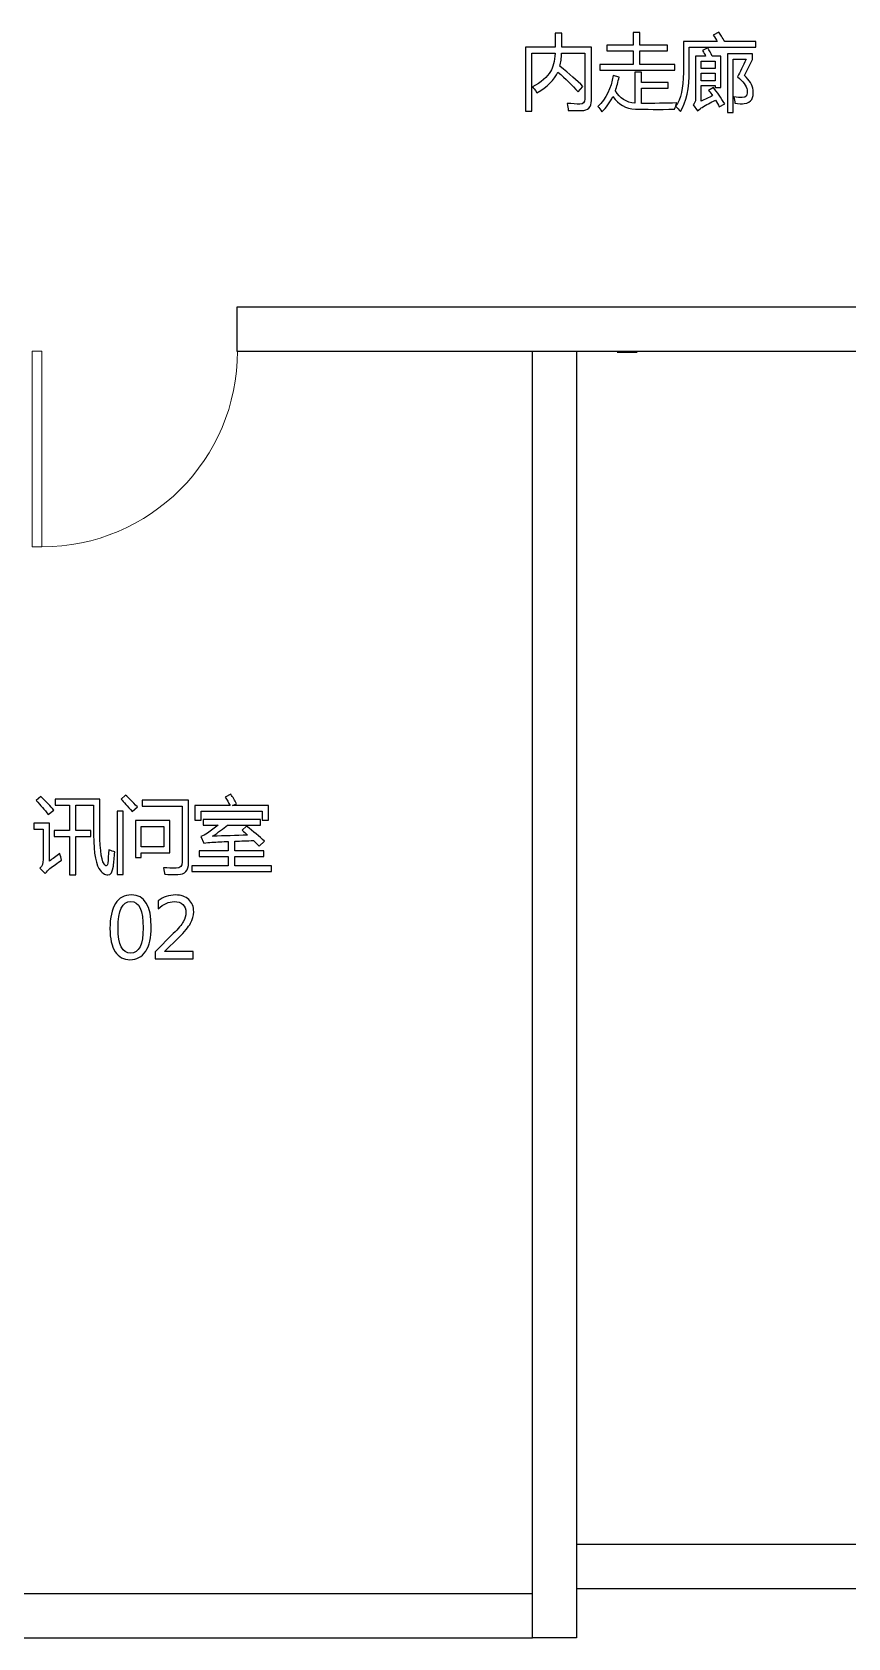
# Model space of a CAD drawing. Header units: millimetres. Extents: x 781 to 47484, y 534 to 14754.
# Drawn here: x 9785 to 13123, y 858 to 7425 of the extents above; entities that cross this region are included whole.
import ezdxf

# ---------------------------------------------------------------- set-up
doc = ezdxf.new("R2010")
doc.units = ezdxf.units.MM
doc.header["$MEASUREMENT"] = 0
doc.layers.add('layer 1', color=7, linetype='Continuous')

msp = doc.modelspace()

# ---------------------------------------------------------------- linework, layer by layer
at = {"layer": 'layer 1', "color": 0}
for points in [[(10622.7, 6120), (13252.5, 6120), (13252.5, 6300), (10622.7, 6300), (10622.7, 6120)], [(12011.8, 1060), (15313.6, 1060), (15313.6, 1240), (12011.8, 1240), (12011.8, 1060)], [(5471.1, 858.9), (11832.1, 858.9), (11832.1, 1038.9), (5471.1, 1038.9), (5471.1, 858.9)]]:
    msp.add_lwpolyline(points, close=True, dxfattribs=at)
at = {"layer": 'layer 1', "color": 0, "lineweight": 20}
msp.add_lwpolyline([(9785.3, 5320), (9825.3, 5320), (9825.3, 6120), (9785.3, 6120), (9785.3, 5320)], close=True, dxfattribs=at)
at = {"layer": 'layer 1', "color": 0}
for points, knots in [([(11803.1, 7364.1), (11803.1, 7364.1), (11925.1, 7364.1), (11925.1, 7364.1), (11925.1, 7364.1), (11925.1, 7364.1), (11925.1, 7421), (11925.1, 7421), (11925.1, 7421), (11925.1, 7421), (11952.2, 7421), (11952.2, 7421), (11952.2, 7421), (11952.2, 7421), (11952.2, 7364.1), (11952.2, 7364.1), (11952.2, 7364.1), (11952.2, 7364.1), (12073.6, 7364.1), (12073.6, 7364.1), (12073.6, 7364.1), (12073.6, 7364.1), (12073.6, 7145.9), (12073.6, 7145.9), (12073.6, 7145.9), (12073.6, 7117.9), (12059.8, 7103.9), (12032.2, 7104.1), (12032.2, 7104.1), (12017.7, 7104.1), (11999.8, 7104.4), (11978.7, 7104.8), (11978.7, 7104.8), (11978, 7112.3), (11976.4, 7121.9), (11973.7, 7133.6), (11973.7, 7133.6), (11994.7, 7131.9), (12012.1, 7130.8), (12026, 7130.6), (12026, 7130.6), (12039.9, 7130.2), (12046.8, 7137.1), (12046.8, 7151.4), (12046.8, 7151.4), (12046.8, 7151.4), (12046.8, 7339), (12046.8, 7339), (12046.8, 7339), (12046.8, 7339), (11951.6, 7339), (11951.6, 7339), (11951.6, 7339), (11950.7, 7318.9), (11948.3, 7301.1), (11944.3, 7285.4), (11944.3, 7285.4), (11983.3, 7254.1), (12014.9, 7226.5), (12038.8, 7202.7), (12038.8, 7202.7), (12038.8, 7202.7), (12018.7, 7181.3), (12018.7, 7181.3), (12018.7, 7181.3), (11995.1, 7207), (11967.7, 7233.8), (11936.3, 7261.6), (11936.3, 7261.6), (11921.3, 7229.2), (11892.8, 7200.9), (11850.7, 7176.9), (11850.7, 7176.9), (11841.4, 7189.7), (11835.3, 7197.7), (11832.1, 7200.7), (11832.1, 7200.7), (11868.1, 7219.7), (11892.7, 7240.7), (11905.9, 7263.9), (11905.9, 7263.9), (11916.5, 7280.9), (11922.7, 7305.9), (11924.4, 7339), (11924.4, 7339), (11924.4, 7339), (11829.8, 7339), (11829.8, 7339), (11829.8, 7339), (11829.8, 7339), (11829.8, 7101.2), (11829.8, 7101.2), (11829.8, 7101.2), (11829.8, 7101.2), (11803.1, 7101.2), (11803.1, 7101.2), (11803.1, 7101.2), (11803.1, 7101.2), (11803.1, 7364.1), (11803.1, 7364.1)], [0, 0, 0, 0, 0.04, 0.04, 0.04, 0.04, 0.08, 0.08, 0.08, 0.08, 0.12, 0.12, 0.12, 0.12, 0.16, 0.16, 0.16, 0.16, 0.2, 0.2, 0.2, 0.2, 0.24, 0.24, 0.24, 0.24, 0.28, 0.28, 0.28, 0.28, 0.32, 0.32, 0.32, 0.32, 0.36, 0.36, 0.36, 0.36, 0.4, 0.4, 0.4, 0.4, 0.44, 0.44, 0.44, 0.44, 0.48, 0.48, 0.48, 0.48, 0.52, 0.52, 0.52, 0.52, 0.56, 0.56, 0.56, 0.56, 0.6, 0.6, 0.6, 0.6, 0.64, 0.64, 0.64, 0.64, 0.68, 0.68, 0.68, 0.68, 0.72, 0.72, 0.72, 0.72, 0.76, 0.76, 0.76, 0.76, 0.8, 0.8, 0.8, 0.8, 0.84, 0.84, 0.84, 0.84, 0.88, 0.88, 0.88, 0.88, 0.92, 0.92, 0.92, 0.92, 0.96, 0.96, 0.96, 0.96, 1, 1, 1, 1]), ([(12414.2, 7268.9), (12414.2, 7268.9), (12107.2, 7268.9), (12107.2, 7268.9), (12107.2, 7268.9), (12107.2, 7268.9), (12107.2, 7292.1), (12107.2, 7292.1), (12107.2, 7292.1), (12107.2, 7292.1), (12244.5, 7292.1), (12244.5, 7292.1), (12244.5, 7292.1), (12244.5, 7292.1), (12244.5, 7348.3), (12244.5, 7348.3), (12244.5, 7348.3), (12244.5, 7348.3), (12136.3, 7348.3), (12136.3, 7348.3), (12136.3, 7348.3), (12136.3, 7348.3), (12136.3, 7371.4), (12136.3, 7371.4), (12136.3, 7371.4), (12136.3, 7371.4), (12244.5, 7371.4), (12244.5, 7371.4), (12244.5, 7371.4), (12244.5, 7371.4), (12244.5, 7423), (12244.5, 7423), (12244.5, 7423), (12244.5, 7423), (12271.6, 7423), (12271.6, 7423), (12271.6, 7423), (12271.6, 7423), (12271.6, 7371.4), (12271.6, 7371.4), (12271.6, 7371.4), (12271.6, 7371.4), (12385, 7371.4), (12385, 7371.4), (12385, 7371.4), (12385, 7371.4), (12385, 7348.3), (12385, 7348.3), (12385, 7348.3), (12385, 7348.3), (12271.6, 7348.3), (12271.6, 7348.3), (12271.6, 7348.3), (12271.6, 7348.3), (12271.6, 7292.1), (12271.6, 7292.1), (12271.6, 7292.1), (12271.6, 7292.1), (12414.2, 7292.1), (12414.2, 7292.1), (12414.2, 7292.1), (12414.2, 7292.1), (12414.2, 7268.9), (12414.2, 7268.9)], [0, 0, 0, 0, 0.0625, 0.0625, 0.0625, 0.0625, 0.125, 0.125, 0.125, 0.125, 0.1875, 0.1875, 0.1875, 0.1875, 0.25, 0.25, 0.25, 0.25, 0.3125, 0.3125, 0.3125, 0.3125, 0.375, 0.375, 0.375, 0.375, 0.4375, 0.4375, 0.4375, 0.4375, 0.5, 0.5, 0.5, 0.5, 0.5625, 0.5625, 0.5625, 0.5625, 0.625, 0.625, 0.625, 0.625, 0.6875, 0.6875, 0.6875, 0.6875, 0.75, 0.75, 0.75, 0.75, 0.8125, 0.8125, 0.8125, 0.8125, 0.875, 0.875, 0.875, 0.875, 0.9375, 0.9375, 0.9375, 0.9375, 1, 1, 1, 1]), ([(12473.9, 7271.2), (12474.1, 7194), (12461.9, 7137.2), (12437.2, 7100.9), (12437.2, 7100.9), (12431.5, 7108.4), (12425, 7115.4), (12417.7, 7122), (12417.7, 7122), (12439.1, 7150.9), (12449.8, 7196.7), (12449.8, 7259.3), (12449.8, 7259.3), (12449.8, 7259.3), (12449.8, 7386.3), (12449.8, 7386.3), (12449.8, 7386.3), (12449.8, 7386.3), (12588.4, 7386.3), (12588.4, 7386.3), (12588.4, 7386.3), (12583.5, 7394.4), (12578, 7403.2), (12571.8, 7412.7), (12571.8, 7412.7), (12571.8, 7412.7), (12594.3, 7425), (12594.3, 7425), (12594.3, 7425), (12601.1, 7415), (12609.2, 7402.2), (12618.5, 7386.3), (12618.5, 7386.3), (12618.5, 7386.3), (12745.5, 7386.3), (12745.5, 7386.3), (12745.5, 7386.3), (12745.5, 7386.3), (12745.5, 7363.1), (12745.5, 7363.1), (12745.5, 7363.1), (12745.5, 7363.1), (12473.9, 7363.1), (12473.9, 7363.1), (12473.9, 7363.1), (12473.9, 7363.1), (12473.9, 7271.2), (12473.9, 7271.2)], [0, 0, 0, 0, 0.083333, 0.083333, 0.083333, 0.083333, 0.166667, 0.166667, 0.166667, 0.166667, 0.25, 0.25, 0.25, 0.25, 0.333333, 0.333333, 0.333333, 0.333333, 0.416667, 0.416667, 0.416667, 0.416667, 0.5, 0.5, 0.5, 0.5, 0.583333, 0.583333, 0.583333, 0.583333, 0.666667, 0.666667, 0.666667, 0.666667, 0.75, 0.75, 0.75, 0.75, 0.833333, 0.833333, 0.833333, 0.833333, 0.916667, 0.916667, 0.916667, 0.916667, 1, 1, 1, 1]), ([(12572.8, 7198.1), (12588, 7178.9), (12603.3, 7156.6), (12618.8, 7131.3), (12618.8, 7131.3), (12618.8, 7131.3), (12596.6, 7119), (12596.6, 7119), (12596.6, 7119), (12592.2, 7128.1), (12586.9, 7137.3), (12580.8, 7146.8), (12580.8, 7146.8), (12561.1, 7137.3), (12542.8, 7127.4), (12525.8, 7117.1), (12525.8, 7117.1), (12521.2, 7114.4), (12515.3, 7109.8), (12508, 7103.2), (12508, 7103.2), (12508, 7103.2), (12489.2, 7128), (12489.2, 7128), (12489.2, 7128), (12496, 7134.4), (12499.4, 7141.6), (12499.4, 7149.8), (12499.4, 7149.8), (12499.4, 7149.8), (12499.4, 7326.4), (12499.4, 7326.4), (12499.4, 7326.4), (12499.4, 7326.4), (12540.7, 7326.4), (12540.7, 7326.4), (12540.7, 7326.4), (12537.4, 7333.3), (12533.2, 7341.2), (12528.2, 7350.2), (12528.2, 7350.2), (12528.2, 7350.2), (12549.3, 7360.5), (12549.3, 7360.5), (12549.3, 7360.5), (12555.7, 7350.1), (12561.7, 7338.8), (12567.2, 7326.4), (12567.2, 7326.4), (12567.2, 7326.4), (12603.2, 7326.4), (12603.2, 7326.4), (12603.2, 7326.4), (12603.2, 7326.4), (12603.2, 7198.4), (12603.2, 7198.4), (12603.2, 7198.4), (12603.2, 7198.4), (12580.1, 7198.4), (12580.1, 7198.4), (12580.1, 7198.4), (12580.1, 7198.4), (12580.1, 7206), (12580.1, 7206), (12580.1, 7206), (12580.1, 7206), (12522.6, 7206), (12522.6, 7206), (12522.6, 7206), (12522.6, 7206), (12522.6, 7142.5), (12522.6, 7142.5), (12522.6, 7142.5), (12537.5, 7149.8), (12553.1, 7157.3), (12569.2, 7165.1), (12569.2, 7165.1), (12564.8, 7172.1), (12559.4, 7179.3), (12553, 7186.8), (12553, 7186.8), (12553, 7186.8), (12572.8, 7198.1), (12572.8, 7198.1)], [0, 0, 0, 0, 0.047619, 0.047619, 0.047619, 0.047619, 0.095238, 0.095238, 0.095238, 0.095238, 0.142857, 0.142857, 0.142857, 0.142857, 0.190476, 0.190476, 0.190476, 0.190476, 0.238095, 0.238095, 0.238095, 0.238095, 0.285714, 0.285714, 0.285714, 0.285714, 0.333333, 0.333333, 0.333333, 0.333333, 0.380952, 0.380952, 0.380952, 0.380952, 0.428571, 0.428571, 0.428571, 0.428571, 0.47619, 0.47619, 0.47619, 0.47619, 0.52381, 0.52381, 0.52381, 0.52381, 0.571429, 0.571429, 0.571429, 0.571429, 0.619048, 0.619048, 0.619048, 0.619048, 0.666667, 0.666667, 0.666667, 0.666667, 0.714286, 0.714286, 0.714286, 0.714286, 0.761905, 0.761905, 0.761905, 0.761905, 0.809524, 0.809524, 0.809524, 0.809524, 0.857143, 0.857143, 0.857143, 0.857143, 0.904762, 0.904762, 0.904762, 0.904762, 0.952381, 0.952381, 0.952381, 0.952381, 1, 1, 1, 1]), ([(12580.1, 7306.6), (12580.1, 7306.6), (12522.6, 7306.6), (12522.6, 7306.6), (12522.6, 7306.6), (12522.6, 7306.6), (12522.6, 7275.8), (12522.6, 7275.8), (12522.6, 7275.8), (12522.6, 7275.8), (12580.1, 7275.8), (12580.1, 7275.8), (12580.1, 7275.8), (12580.1, 7275.8), (12580.1, 7306.6), (12580.1, 7306.6)], [0, 0, 0, 0, 0.25, 0.25, 0.25, 0.25, 0.5, 0.5, 0.5, 0.5, 0.75, 0.75, 0.75, 0.75, 1, 1, 1, 1]), ([(12734.9, 7187.9), (12739.1, 7155.2), (12727.1, 7136.9), (12698.8, 7132.9), (12698.8, 7132.9), (12688.9, 7131.6), (12676.1, 7132.1), (12660.5, 7134.3), (12660.5, 7134.3), (12659.6, 7141.3), (12658, 7150.3), (12655.8, 7161), (12655.8, 7161), (12670.4, 7158.4), (12682, 7157.1), (12690.5, 7157.1), (12690.5, 7157.1), (12707.3, 7157.1), (12713.9, 7167.6), (12710.4, 7188.8), (12710.4, 7188.8), (12707.5, 7204.7), (12694.4, 7222.7), (12671, 7242.7), (12671, 7242.7), (12681.2, 7260.8), (12692.9, 7284.8), (12706.1, 7314.5), (12706.1, 7314.5), (12706.1, 7314.5), (12653.5, 7314.5), (12653.5, 7314.5), (12653.5, 7314.5), (12653.5, 7314.5), (12653.5, 7095.6), (12653.5, 7095.6), (12653.5, 7095.6), (12653.5, 7095.6), (12630.4, 7095.6), (12630.4, 7095.6), (12630.4, 7095.6), (12630.4, 7095.6), (12630.4, 7336.7), (12630.4, 7336.7), (12630.4, 7336.7), (12630.4, 7336.7), (12732.2, 7336.7), (12732.2, 7336.7), (12732.2, 7336.7), (12732.2, 7336.7), (12732.2, 7312.9), (12732.2, 7312.9), (12732.2, 7312.9), (12721.9, 7291), (12710.9, 7269.3), (12699.2, 7247.7), (12699.2, 7247.7), (12720.7, 7228.6), (12732.7, 7208.6), (12734.9, 7187.9)], [0, 0, 0, 0, 0.066667, 0.066667, 0.066667, 0.066667, 0.133333, 0.133333, 0.133333, 0.133333, 0.2, 0.2, 0.2, 0.2, 0.266667, 0.266667, 0.266667, 0.266667, 0.333333, 0.333333, 0.333333, 0.333333, 0.4, 0.4, 0.4, 0.4, 0.466667, 0.466667, 0.466667, 0.466667, 0.533333, 0.533333, 0.533333, 0.533333, 0.6, 0.6, 0.6, 0.6, 0.666667, 0.666667, 0.666667, 0.666667, 0.733333, 0.733333, 0.733333, 0.733333, 0.8, 0.8, 0.8, 0.8, 0.866667, 0.866667, 0.866667, 0.866667, 0.933333, 0.933333, 0.933333, 0.933333, 1, 1, 1, 1]), ([(12099.9, 7120.7), (12133.9, 7152.9), (12154.5, 7195.1), (12161.8, 7247.4), (12161.8, 7247.4), (12161.8, 7247.4), (12186.6, 7241.4), (12186.6, 7241.4), (12186.6, 7241.4), (12182.6, 7221.2), (12177.6, 7202.5), (12171.4, 7185.5), (12171.4, 7185.5), (12190.1, 7154), (12216.5, 7136.9), (12250.4, 7134.3), (12250.4, 7134.3), (12250.4, 7134.3), (12250.4, 7260.9), (12250.4, 7260.9), (12250.4, 7260.9), (12250.4, 7260.9), (12277.6, 7260.9), (12277.6, 7260.9), (12277.6, 7260.9), (12277.6, 7260.9), (12277.6, 7218.6), (12277.6, 7218.6), (12277.6, 7218.6), (12277.6, 7218.6), (12387.7, 7218.6), (12387.7, 7218.6), (12387.7, 7218.6), (12387.7, 7218.6), (12387.7, 7195.5), (12387.7, 7195.5), (12387.7, 7195.5), (12387.7, 7195.5), (12277.6, 7195.5), (12277.6, 7195.5), (12277.6, 7195.5), (12277.6, 7195.5), (12277.6, 7133.6), (12277.6, 7133.6), (12277.6, 7133.6), (12327.4, 7133.2), (12375.9, 7133.8), (12423.1, 7135.6), (12423.1, 7135.6), (12419.8, 7127), (12416.7, 7118.3), (12413.8, 7109.5), (12413.8, 7109.5), (12349.4, 7108.6), (12296, 7108.9), (12253.4, 7110.5), (12253.4, 7110.5), (12214.2, 7111.8), (12183.4, 7128.8), (12161.1, 7161.4), (12161.1, 7161.4), (12149.2, 7136.9), (12134.3, 7116.3), (12116.1, 7099.5), (12116.1, 7099.5), (12110.7, 7107.7), (12105.2, 7114.8), (12099.9, 7120.7)], [0, 0, 0, 0, 0.058824, 0.058824, 0.058824, 0.058824, 0.117647, 0.117647, 0.117647, 0.117647, 0.176471, 0.176471, 0.176471, 0.176471, 0.235294, 0.235294, 0.235294, 0.235294, 0.294118, 0.294118, 0.294118, 0.294118, 0.352941, 0.352941, 0.352941, 0.352941, 0.411765, 0.411765, 0.411765, 0.411765, 0.470588, 0.470588, 0.470588, 0.470588, 0.529412, 0.529412, 0.529412, 0.529412, 0.588235, 0.588235, 0.588235, 0.588235, 0.647059, 0.647059, 0.647059, 0.647059, 0.705882, 0.705882, 0.705882, 0.705882, 0.764706, 0.764706, 0.764706, 0.764706, 0.823529, 0.823529, 0.823529, 0.823529, 0.882353, 0.882353, 0.882353, 0.882353, 0.941176, 0.941176, 0.941176, 0.941176, 1, 1, 1, 1]), ([(12522.6, 7225.9), (12522.6, 7225.9), (12580.1, 7225.9), (12580.1, 7225.9), (12580.1, 7225.9), (12580.1, 7225.9), (12580.1, 7256.7), (12580.1, 7256.7), (12580.1, 7256.7), (12580.1, 7256.7), (12522.6, 7256.7), (12522.6, 7256.7), (12522.6, 7256.7), (12522.6, 7256.7), (12522.6, 7225.9), (12522.6, 7225.9)], [0, 0, 0, 0, 0.25, 0.25, 0.25, 0.25, 0.5, 0.5, 0.5, 0.5, 0.75, 0.75, 0.75, 0.75, 1, 1, 1, 1]), ([(11831.8, 6120), (11831.8, 6120), (11831.8, 858.5), (11831.8, 858.5), (11831.8, 858.5), (11831.8, 858.5), (12011.8, 858.5), (12011.8, 858.5), (12011.8, 858.5), (12011.8, 858.5), (12011.8, 6120), (12011.8, 6120), (12011.8, 6120), (12011.8, 6120), (11831.8, 6120), (11831.8, 6120)], [0, 0, 0, 0, 0.25, 0.25, 0.25, 0.25, 0.5, 0.5, 0.5, 0.5, 0.75, 0.75, 0.75, 0.75, 1, 1, 1, 1]), ([(9821.3, 4298.8), (9843.3, 4277.2), (9860.7, 4258.9), (9873.5, 4243.9), (9873.5, 4243.9), (9873.5, 4243.9), (9851, 4225.4), (9851, 4225.4), (9851, 4225.4), (9835.8, 4245), (9819.4, 4264), (9801.8, 4282.2), (9801.8, 4282.2), (9801.8, 4282.2), (9821.3, 4298.8), (9821.3, 4298.8)], [0, 0, 0, 0, 0.25, 0.25, 0.25, 0.25, 0.5, 0.5, 0.5, 0.5, 0.75, 0.75, 0.75, 0.75, 1, 1, 1, 1]), ([(9875.5, 4160.6), (9875.5, 4160.6), (9937.7, 4160.6), (9937.7, 4160.6), (9937.7, 4160.6), (9937.7, 4160.6), (9937.7, 4263.4), (9937.7, 4263.4), (9937.7, 4263.4), (9937.7, 4263.4), (9879.8, 4263.4), (9879.8, 4263.4), (9879.8, 4263.4), (9879.8, 4263.4), (9879.8, 4287.9), (9879.8, 4287.9), (9879.8, 4287.9), (9879.8, 4287.9), (10062.7, 4287.9), (10062.7, 4287.9), (10062.7, 4287.9), (10062.7, 4287.9), (10062.7, 4184.4), (10062.7, 4184.4), (10062.7, 4184.4), (10060.9, 4096.6), (10066.5, 4042.9), (10079.6, 4023.3), (10079.6, 4023.3), (10082.5, 4018.4), (10085.4, 4015.9), (10088.5, 4015.7), (10088.5, 4015.7), (10091.6, 4015.9), (10093.6, 4019.4), (10094.5, 4026.3), (10094.5, 4026.3), (10096.2, 4043.3), (10097.6, 4061.3), (10098.8, 4080.5), (10098.8, 4080.5), (10109.8, 4076.7), (10118, 4074), (10123.2, 4072.2), (10123.2, 4072.2), (10121.5, 4049.8), (10119.7, 4030.6), (10118, 4014.7), (10118, 4014.7), (10114.4, 3990.7), (10106.8, 3978.6), (10095.1, 3978.6), (10095.1, 3978.6), (10082.1, 3978.6), (10070, 3987.2), (10058.7, 4004.4), (10058.7, 4004.4), (10042.2, 4031.1), (10034.8, 4087.6), (10036.6, 4173.8), (10036.6, 4173.8), (10036.6, 4173.8), (10036.6, 4263.4), (10036.6, 4263.4), (10036.6, 4263.4), (10036.6, 4263.4), (9963.8, 4263.4), (9963.8, 4263.4), (9963.8, 4263.4), (9963.8, 4263.4), (9963.8, 4160.6), (9963.8, 4160.6), (9963.8, 4160.6), (9963.8, 4160.6), (10025, 4160.6), (10025, 4160.6), (10025, 4160.6), (10025, 4160.6), (10025, 4136.1), (10025, 4136.1), (10025, 4136.1), (10025, 4136.1), (9963.8, 4136.1), (9963.8, 4136.1), (9963.8, 4136.1), (9963.8, 4136.1), (9963.8, 3979), (9963.8, 3979), (9963.8, 3979), (9963.8, 3979), (9937.7, 3979), (9937.7, 3979), (9937.7, 3979), (9937.7, 3979), (9937.7, 4136.1), (9937.7, 4136.1), (9937.7, 4136.1), (9937.7, 4136.1), (9875.5, 4136.1), (9875.5, 4136.1), (9875.5, 4136.1), (9875.5, 4136.1), (9875.5, 4160.6), (9875.5, 4160.6)], [0, 0, 0, 0, 0.038462, 0.038462, 0.038462, 0.038462, 0.076923, 0.076923, 0.076923, 0.076923, 0.115385, 0.115385, 0.115385, 0.115385, 0.153846, 0.153846, 0.153846, 0.153846, 0.192308, 0.192308, 0.192308, 0.192308, 0.230769, 0.230769, 0.230769, 0.230769, 0.269231, 0.269231, 0.269231, 0.269231, 0.307692, 0.307692, 0.307692, 0.307692, 0.346154, 0.346154, 0.346154, 0.346154, 0.384615, 0.384615, 0.384615, 0.384615, 0.423077, 0.423077, 0.423077, 0.423077, 0.461538, 0.461538, 0.461538, 0.461538, 0.5, 0.5, 0.5, 0.5, 0.538462, 0.538462, 0.538462, 0.538462, 0.576923, 0.576923, 0.576923, 0.576923, 0.615385, 0.615385, 0.615385, 0.615385, 0.653846, 0.653846, 0.653846, 0.653846, 0.692308, 0.692308, 0.692308, 0.692308, 0.730769, 0.730769, 0.730769, 0.730769, 0.769231, 0.769231, 0.769231, 0.769231, 0.807692, 0.807692, 0.807692, 0.807692, 0.846154, 0.846154, 0.846154, 0.846154, 0.884615, 0.884615, 0.884615, 0.884615, 0.923077, 0.923077, 0.923077, 0.923077, 0.961538, 0.961538, 0.961538, 0.961538, 1, 1, 1, 1]), ([(10148.9, 4288.2), (10148.9, 4288.2), (10167.8, 4305.1), (10167.8, 4305.1), (10167.8, 4305.1), (10179.9, 4293.6), (10195.9, 4277.5), (10215.7, 4256.8), (10215.7, 4256.8), (10215.7, 4256.8), (10194.2, 4237.9), (10194.2, 4237.9), (10194.2, 4237.9), (10175.3, 4260), (10160.1, 4276.7), (10148.9, 4288.2)], [0, 0, 0, 0, 0.25, 0.25, 0.25, 0.25, 0.5, 0.5, 0.5, 0.5, 0.75, 0.75, 0.75, 0.75, 1, 1, 1, 1]), ([(10235.9, 4259.1), (10235.9, 4259.1), (10235.9, 4283.9), (10235.9, 4283.9), (10235.9, 4283.9), (10235.9, 4283.9), (10425.1, 4283.9), (10425.1, 4283.9), (10425.1, 4283.9), (10425.1, 4283.9), (10425.1, 4028.2), (10425.1, 4028.2), (10425.1, 4028.2), (10425.1, 3996.3), (10410.6, 3980.3), (10381.7, 3980.3), (10381.7, 3980.3), (10363, 3980.3), (10344.9, 3980.5), (10327.5, 3980.9), (10327.5, 3980.9), (10326.7, 3987.5), (10324.8, 3996.5), (10322.3, 4007.8), (10322.3, 4007.8), (10340.5, 4006.4), (10358.2, 4005.8), (10375.1, 4005.8), (10375.1, 4005.8), (10391.2, 4005.8), (10399.3, 4014.4), (10399.3, 4031.6), (10399.3, 4031.6), (10399.3, 4031.6), (10399.3, 4259.1), (10399.3, 4259.1), (10399.3, 4259.1), (10399.3, 4259.1), (10235.9, 4259.1), (10235.9, 4259.1)], [0, 0, 0, 0, 0.1, 0.1, 0.1, 0.1, 0.2, 0.2, 0.2, 0.2, 0.3, 0.3, 0.3, 0.3, 0.4, 0.4, 0.4, 0.4, 0.5, 0.5, 0.5, 0.5, 0.6, 0.6, 0.6, 0.6, 0.7, 0.7, 0.7, 0.7, 0.8, 0.8, 0.8, 0.8, 0.9, 0.9, 0.9, 0.9, 1, 1, 1, 1]), ([(10450.5, 4261.8), (10450.5, 4261.8), (10595.3, 4261.8), (10595.3, 4261.8), (10595.3, 4261.8), (10589.1, 4273.7), (10582.2, 4285.5), (10574.5, 4297.1), (10574.5, 4297.1), (10574.5, 4297.1), (10598, 4308.4), (10598, 4308.4), (10598, 4308.4), (10606.1, 4296.2), (10614, 4283.4), (10621.8, 4269.7), (10621.8, 4269.7), (10621.8, 4269.7), (10605.4, 4261.8), (10605.4, 4261.8), (10605.4, 4261.8), (10605.4, 4261.8), (10752.7, 4261.8), (10752.7, 4261.8), (10752.7, 4261.8), (10752.7, 4261.8), (10752.7, 4201.9), (10752.7, 4201.9), (10752.7, 4201.9), (10752.7, 4201.9), (10726.3, 4201.9), (10726.3, 4201.9), (10726.3, 4201.9), (10726.3, 4201.9), (10726.3, 4238.9), (10726.3, 4238.9), (10726.3, 4238.9), (10726.3, 4238.9), (10476.9, 4238.9), (10476.9, 4238.9), (10476.9, 4238.9), (10476.9, 4238.9), (10476.9, 4201.9), (10476.9, 4201.9), (10476.9, 4201.9), (10476.9, 4201.9), (10450.5, 4201.9), (10450.5, 4201.9), (10450.5, 4201.9), (10450.5, 4201.9), (10450.5, 4261.8), (10450.5, 4261.8)], [0, 0, 0, 0, 0.076923, 0.076923, 0.076923, 0.076923, 0.153846, 0.153846, 0.153846, 0.153846, 0.230769, 0.230769, 0.230769, 0.230769, 0.307692, 0.307692, 0.307692, 0.307692, 0.384615, 0.384615, 0.384615, 0.384615, 0.461538, 0.461538, 0.461538, 0.461538, 0.538462, 0.538462, 0.538462, 0.538462, 0.615385, 0.615385, 0.615385, 0.615385, 0.692308, 0.692308, 0.692308, 0.692308, 0.769231, 0.769231, 0.769231, 0.769231, 0.846154, 0.846154, 0.846154, 0.846154, 0.923077, 0.923077, 0.923077, 0.923077, 1, 1, 1, 1]), ([(10132.4, 4239.6), (10132.4, 4239.6), (10158.2, 4239.6), (10158.2, 4239.6), (10158.2, 4239.6), (10158.2, 4239.6), (10158.2, 3980.3), (10158.2, 3980.3), (10158.2, 3980.3), (10158.2, 3980.3), (10132.4, 3980.3), (10132.4, 3980.3), (10132.4, 3980.3), (10132.4, 3980.3), (10132.4, 4239.6), (10132.4, 4239.6)], [0, 0, 0, 0, 0.25, 0.25, 0.25, 0.25, 0.5, 0.5, 0.5, 0.5, 0.75, 0.75, 0.75, 0.75, 1, 1, 1, 1]), ([(10438.6, 4015.7), (10438.6, 4015.7), (10587.7, 4015.7), (10587.7, 4015.7), (10587.7, 4015.7), (10587.7, 4015.7), (10587.7, 4054.4), (10587.7, 4054.4), (10587.7, 4054.4), (10587.7, 4054.4), (10469, 4054.4), (10469, 4054.4), (10469, 4054.4), (10469, 4054.4), (10469, 4077.2), (10469, 4077.2), (10469, 4077.2), (10469, 4077.2), (10587.7, 4077.2), (10587.7, 4077.2), (10587.7, 4077.2), (10587.7, 4077.2), (10587.7, 4115.4), (10587.7, 4115.4), (10587.7, 4115.4), (10564.5, 4114.4), (10542, 4113.4), (10520.2, 4112.2), (10520.2, 4112.2), (10509.2, 4111.6), (10498.2, 4110.1), (10487.1, 4107.9), (10487.1, 4107.9), (10487.1, 4107.9), (10475.9, 4135.4), (10475.9, 4135.4), (10475.9, 4135.4), (10484.3, 4138.7), (10493.2, 4143.4), (10502.7, 4149.6), (10502.7, 4149.6), (10518.3, 4160.3), (10532.5, 4171.1), (10545.6, 4182.1), (10545.6, 4182.1), (10545.6, 4182.1), (10485.5, 4182.1), (10485.5, 4182.1), (10485.5, 4182.1), (10485.5, 4182.1), (10485.5, 4204.9), (10485.5, 4204.9), (10485.5, 4204.9), (10485.5, 4204.9), (10719, 4204.9), (10719, 4204.9), (10719, 4204.9), (10719, 4204.9), (10719, 4182.1), (10719, 4182.1), (10719, 4182.1), (10719, 4182.1), (10584.4, 4182.1), (10584.4, 4182.1), (10584.4, 4182.1), (10566.8, 4167.7), (10546.5, 4152.5), (10523.6, 4136.4), (10523.6, 4136.4), (10571.4, 4138), (10619.1, 4139.8), (10666.8, 4141.7), (10666.8, 4141.7), (10659.7, 4148.1), (10652.3, 4154.6), (10644.6, 4161.2), (10644.6, 4161.2), (10644.6, 4161.2), (10662.8, 4177.7), (10662.8, 4177.7), (10662.8, 4177.7), (10690.6, 4155.9), (10714.7, 4135.4), (10735.2, 4116.2), (10735.2, 4116.2), (10735.2, 4116.2), (10713.7, 4096), (10713.7, 4096), (10713.7, 4096), (10706.8, 4103.4), (10699.3, 4111.1), (10691.4, 4118.8), (10691.4, 4118.8), (10665, 4118.2), (10639.3, 4117.4), (10614.5, 4116.4), (10614.5, 4116.4), (10614.5, 4116.4), (10614.5, 4077.2), (10614.5, 4077.2), (10614.5, 4077.2), (10614.5, 4077.2), (10733.6, 4077.2), (10733.6, 4077.2), (10733.6, 4077.2), (10733.6, 4077.2), (10733.6, 4054.4), (10733.6, 4054.4), (10733.6, 4054.4), (10733.6, 4054.4), (10614.5, 4054.4), (10614.5, 4054.4), (10614.5, 4054.4), (10614.5, 4054.4), (10614.5, 4015.7), (10614.5, 4015.7), (10614.5, 4015.7), (10614.5, 4015.7), (10764, 4015.7), (10764, 4015.7), (10764, 4015.7), (10764, 4015.7), (10764, 3992.9), (10764, 3992.9), (10764, 3992.9), (10764, 3992.9), (10438.6, 3992.9), (10438.6, 3992.9), (10438.6, 3992.9), (10438.6, 3992.9), (10438.6, 4015.7), (10438.6, 4015.7)], [0, 0, 0, 0, 0.030303, 0.030303, 0.030303, 0.030303, 0.060606, 0.060606, 0.060606, 0.060606, 0.090909, 0.090909, 0.090909, 0.090909, 0.121212, 0.121212, 0.121212, 0.121212, 0.151515, 0.151515, 0.151515, 0.151515, 0.181818, 0.181818, 0.181818, 0.181818, 0.212121, 0.212121, 0.212121, 0.212121, 0.242424, 0.242424, 0.242424, 0.242424, 0.272727, 0.272727, 0.272727, 0.272727, 0.30303, 0.30303, 0.30303, 0.30303, 0.333333, 0.333333, 0.333333, 0.333333, 0.363636, 0.363636, 0.363636, 0.363636, 0.393939, 0.393939, 0.393939, 0.393939, 0.424242, 0.424242, 0.424242, 0.424242, 0.454545, 0.454545, 0.454545, 0.454545, 0.484848, 0.484848, 0.484848, 0.484848, 0.515152, 0.515152, 0.515152, 0.515152, 0.545455, 0.545455, 0.545455, 0.545455, 0.575758, 0.575758, 0.575758, 0.575758, 0.606061, 0.606061, 0.606061, 0.606061, 0.636364, 0.636364, 0.636364, 0.636364, 0.666667, 0.666667, 0.666667, 0.666667, 0.69697, 0.69697, 0.69697, 0.69697, 0.727273, 0.727273, 0.727273, 0.727273, 0.757576, 0.757576, 0.757576, 0.757576, 0.787879, 0.787879, 0.787879, 0.787879, 0.818182, 0.818182, 0.818182, 0.818182, 0.848485, 0.848485, 0.848485, 0.848485, 0.878788, 0.878788, 0.878788, 0.878788, 0.909091, 0.909091, 0.909091, 0.909091, 0.939394, 0.939394, 0.939394, 0.939394, 0.969697, 0.969697, 0.969697, 0.969697, 1, 1, 1, 1]), ([(9899, 4066.6), (9901, 4056.5), (9903.2, 4047.2), (9905.6, 4038.8), (9905.6, 4038.8), (9888.4, 4027.3), (9872.3, 4015.8), (9857.3, 4004.1), (9857.3, 4004.1), (9851.1, 3998.8), (9845.1, 3992.3), (9839.1, 3984.6), (9839.1, 3984.6), (9839.1, 3984.6), (9817.3, 4006.7), (9817.3, 4006.7), (9817.3, 4006.7), (9825.9, 4014.7), (9830.2, 4026.2), (9830.2, 4041.1), (9830.2, 4041.1), (9830.2, 4041.1), (9830.2, 4166.1), (9830.2, 4166.1), (9830.2, 4166.1), (9830.2, 4166.1), (9791.8, 4166.1), (9791.8, 4166.1), (9791.8, 4166.1), (9791.8, 4166.1), (9791.8, 4190.6), (9791.8, 4190.6), (9791.8, 4190.6), (9791.8, 4190.6), (9856, 4190.6), (9856, 4190.6), (9856, 4190.6), (9856, 4190.6), (9856, 4035.2), (9856, 4035.2), (9856, 4035.2), (9869.2, 4044.4), (9883.5, 4054.9), (9899, 4066.6)], [0, 0, 0, 0, 0.090909, 0.090909, 0.090909, 0.090909, 0.181818, 0.181818, 0.181818, 0.181818, 0.272727, 0.272727, 0.272727, 0.272727, 0.363636, 0.363636, 0.363636, 0.363636, 0.454545, 0.454545, 0.454545, 0.454545, 0.545455, 0.545455, 0.545455, 0.545455, 0.636364, 0.636364, 0.636364, 0.636364, 0.727273, 0.727273, 0.727273, 0.727273, 0.818182, 0.818182, 0.818182, 0.818182, 0.909091, 0.909091, 0.909091, 0.909091, 1, 1, 1, 1]), ([(10208.1, 4200.9), (10208.1, 4200.9), (10348.3, 4200.9), (10348.3, 4200.9), (10348.3, 4200.9), (10348.3, 4200.9), (10348.3, 4068.6), (10348.3, 4068.6), (10348.3, 4068.6), (10348.3, 4068.6), (10231.9, 4068.6), (10231.9, 4068.6), (10231.9, 4068.6), (10231.9, 4068.6), (10231.9, 4049.8), (10231.9, 4049.8), (10231.9, 4049.8), (10231.9, 4049.8), (10208.1, 4049.8), (10208.1, 4049.8), (10208.1, 4049.8), (10208.1, 4049.8), (10208.1, 4200.9), (10208.1, 4200.9)], [0, 0, 0, 0, 0.166667, 0.166667, 0.166667, 0.166667, 0.333333, 0.333333, 0.333333, 0.333333, 0.5, 0.5, 0.5, 0.5, 0.666667, 0.666667, 0.666667, 0.666667, 0.833333, 0.833333, 0.833333, 0.833333, 1, 1, 1, 1]), ([(10324.6, 4176.4), (10324.6, 4176.4), (10231.9, 4176.4), (10231.9, 4176.4), (10231.9, 4176.4), (10231.9, 4176.4), (10231.9, 4093), (10231.9, 4093), (10231.9, 4093), (10231.9, 4093), (10324.6, 4093), (10324.6, 4093), (10324.6, 4093), (10324.6, 4093), (10324.6, 4176.4), (10324.6, 4176.4)], [0, 0, 0, 0, 0.25, 0.25, 0.25, 0.25, 0.5, 0.5, 0.5, 0.5, 0.75, 0.75, 0.75, 0.75, 1, 1, 1, 1]), ([(10103.7, 3759), (10103.7, 3804.2), (10111.1, 3838.4), (10126.1, 3861.6), (10126.1, 3861.6), (10141.1, 3884.8), (10162.8, 3896.4), (10191.3, 3896.4), (10191.3, 3896.4), (10245.5, 3896.4), (10272.7, 3852.7), (10272.7, 3765.1), (10272.7, 3765.1), (10272.7, 3721.9), (10265, 3688.9), (10249.7, 3666), (10249.7, 3666), (10234.4, 3643.1), (10213, 3631.7), (10185.5, 3631.7), (10185.5, 3631.7), (10159.5, 3631.7), (10139.3, 3642.5), (10125.1, 3664.3), (10125.1, 3664.3), (10110.8, 3686), (10103.7, 3717.5), (10103.7, 3759)], [0, 0, 0, 0, 0.142857, 0.142857, 0.142857, 0.142857, 0.285714, 0.285714, 0.285714, 0.285714, 0.428571, 0.428571, 0.428571, 0.428571, 0.571429, 0.571429, 0.571429, 0.571429, 0.714286, 0.714286, 0.714286, 0.714286, 0.857143, 0.857143, 0.857143, 0.857143, 1, 1, 1, 1]), ([(10443.9, 3636), (10443.9, 3636), (10288.1, 3636), (10288.1, 3636), (10288.1, 3636), (10288.1, 3636), (10288.1, 3664.1), (10288.1, 3664.1), (10288.1, 3664.1), (10288.1, 3664.1), (10362.5, 3738.3), (10362.5, 3738.3), (10362.5, 3738.3), (10383, 3758.9), (10396.7, 3775.1), (10403.7, 3787), (10403.7, 3787), (10410.6, 3799), (10414.1, 3811.3), (10414.1, 3824.2), (10414.1, 3824.2), (10414.1, 3838.7), (10410.1, 3849.9), (10401.9, 3857.6), (10401.9, 3857.6), (10393.8, 3865.4), (10382, 3869.3), (10366.5, 3869.3), (10366.5, 3869.3), (10343.7, 3869.3), (10321.9, 3859.6), (10301.2, 3840.2), (10301.2, 3840.2), (10301.2, 3840.2), (10301.2, 3873.1), (10301.2, 3873.1), (10301.2, 3873.1), (10321.3, 3888.7), (10344.8, 3896.4), (10371.6, 3896.4), (10371.6, 3896.4), (10394.7, 3896.4), (10412.9, 3890.2), (10426.2, 3877.7), (10426.2, 3877.7), (10439.5, 3865.3), (10446.2, 3848.5), (10446.2, 3827.5), (10446.2, 3827.5), (10446.2, 3811.6), (10442, 3796), (10433.4, 3780.8), (10433.4, 3780.8), (10424.9, 3765.5), (10408.7, 3746), (10384.8, 3722.4), (10384.8, 3722.4), (10384.8, 3722.4), (10326.5, 3665.4), (10326.5, 3665.4), (10326.5, 3665.4), (10326.5, 3665.4), (10326.5, 3664.8), (10326.5, 3664.8), (10326.5, 3664.8), (10326.5, 3664.8), (10443.9, 3664.8), (10443.9, 3664.8), (10443.9, 3664.8), (10443.9, 3664.8), (10443.9, 3636), (10443.9, 3636)], [0, 0, 0, 0, 0.055556, 0.055556, 0.055556, 0.055556, 0.111111, 0.111111, 0.111111, 0.111111, 0.166667, 0.166667, 0.166667, 0.166667, 0.222222, 0.222222, 0.222222, 0.222222, 0.277778, 0.277778, 0.277778, 0.277778, 0.333333, 0.333333, 0.333333, 0.333333, 0.388889, 0.388889, 0.388889, 0.388889, 0.444444, 0.444444, 0.444444, 0.444444, 0.5, 0.5, 0.5, 0.5, 0.555556, 0.555556, 0.555556, 0.555556, 0.611111, 0.611111, 0.611111, 0.611111, 0.666667, 0.666667, 0.666667, 0.666667, 0.722222, 0.722222, 0.722222, 0.722222, 0.777778, 0.777778, 0.777778, 0.777778, 0.833333, 0.833333, 0.833333, 0.833333, 0.888889, 0.888889, 0.888889, 0.888889, 0.944444, 0.944444, 0.944444, 0.944444, 1, 1, 1, 1]), ([(10136.7, 3760.5), (10136.7, 3692.5), (10154, 3658.4), (10188.5, 3658.4), (10188.5, 3658.4), (10222.4, 3658.4), (10239.4, 3693), (10239.4, 3762.1), (10239.4, 3762.1), (10239.4, 3833.7), (10222.8, 3869.5), (10189.5, 3869.5), (10189.5, 3869.5), (10154.3, 3869.5), (10136.7, 3833.1), (10136.7, 3760.5)], [0, 0, 0, 0, 0.25, 0.25, 0.25, 0.25, 0.5, 0.5, 0.5, 0.5, 0.75, 0.75, 0.75, 0.75, 1, 1, 1, 1])]:
    msp.add_open_spline(points, degree=3, knots=knots, dxfattribs=at)
at = {"layer": 'layer 1', "color": 0, "lineweight": 20}
for points in [[(9825.3, 5320), (10267.1, 5320), (10625.3, 5678.2), (10625.3, 6120)], [(12260.5, 6114.6), (12260.5, 6114.6), (12178.5, 6114.6), (12178.5, 6114.6)], [(12011.8, 1468.9), (12011.8, 1468.9), (12011.8, 1396.9), (12011.8, 1396.9)], [(11832.6, 1259.7), (11832.6, 1259.7), (11832.6, 1333.4), (11832.6, 1333.4)]]:
    msp.add_open_spline(points, degree=3, dxfattribs=at)

doc.saveas('drawing.dxf')
